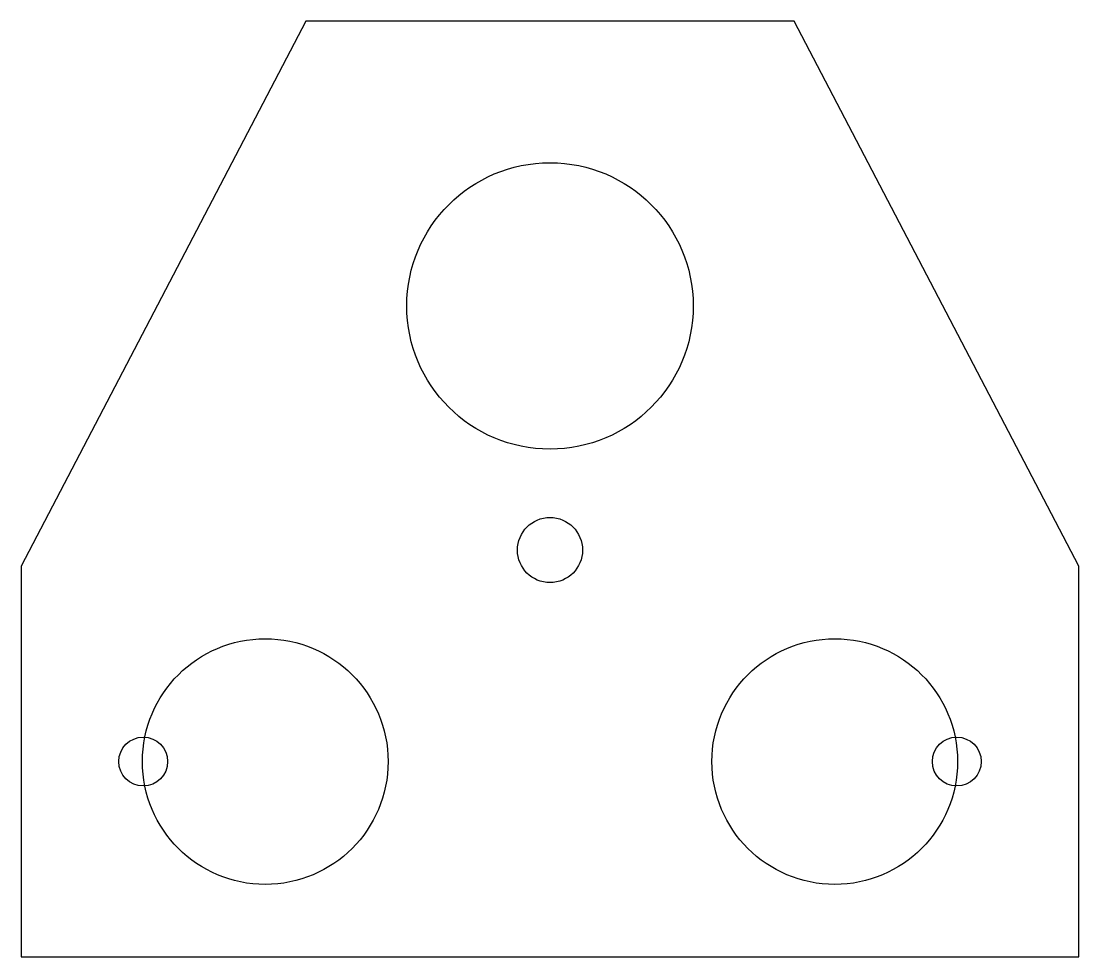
# Model space of a CAD drawing. Header units: millimetres. Extents: x 0 to 130, y 0 to 115.
import ezdxf

# ---------------------------------------------------------------- set-up
doc = ezdxf.new("R2010")
doc.units = ezdxf.units.MM

msp = doc.modelspace()

# ---------------------------------------------------------------- linework, layer by layer
at = {"layer": 'CARBON_30MM_BASE_BORE'}
for centre in [(30, 24), (100, 24)]:
    msp.add_circle(centre, 15.1, dxfattribs=at)
at = {"layer": 'CARBON_35MM_12DEG_COLUMN_BORE'}
msp.add_circle((65, 80), 17.6, dxfattribs=at)
at = {"layer": 'M6_CLAMP_BOLT'}
for centre in [(15, 24), (115, 24)]:
    msp.add_circle(centre, 3, dxfattribs=at)
at = {"layer": 'M8_ACTUATOR_LOWER_CLEVIS_PIN'}
msp.add_circle((65, 50), 4, dxfattribs=at)
at = {"layer": 'OUTER_PROFILE'}
for p, q in [((35, 115), (0, 48)), ((95, 115), (35, 115)), ((130, 48), (95, 115)), ((0, 48), (0, 0)), ((130, 0), (130, 48)), ((0, 0), (130, 0))]:
    msp.add_line(p, q, dxfattribs=at)

doc.saveas('drawing.dxf')
